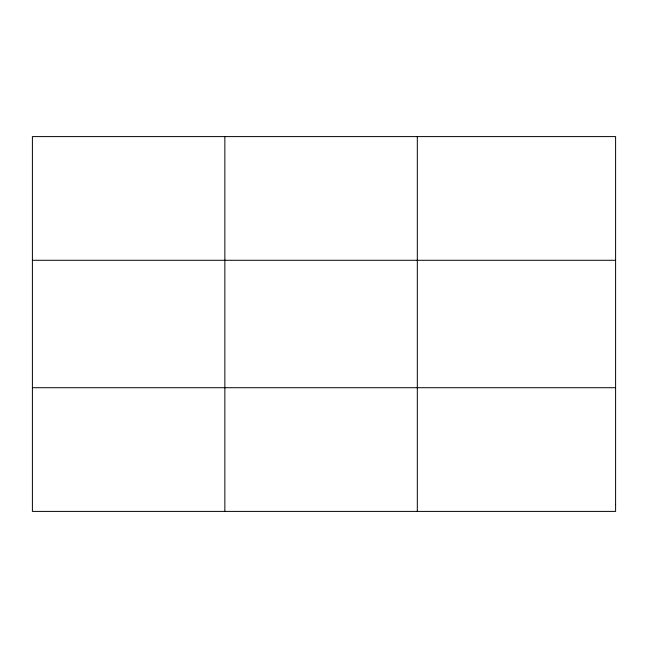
<?xml version="1.0" encoding="UTF-8"?>
<svg xmlns="http://www.w3.org/2000/svg" width="648" height="648" viewBox="0 0 648 648"><rect width="100%" height="100%" fill="white"/><g stroke="black" fill="none" stroke-linecap="round" stroke-linejoin="round"><path stroke-width="0.97" d="M224.856 511.402L224.856 136.598M417.312 511.402L417.312 136.598M32.4 260.285L615.6 260.285M32.4 387.715L615.6 387.715M615.6 504.533L615.6 511.402L32.4 511.402L32.4 136.598L615.6 136.598L615.6 504.533"/></g></svg>
